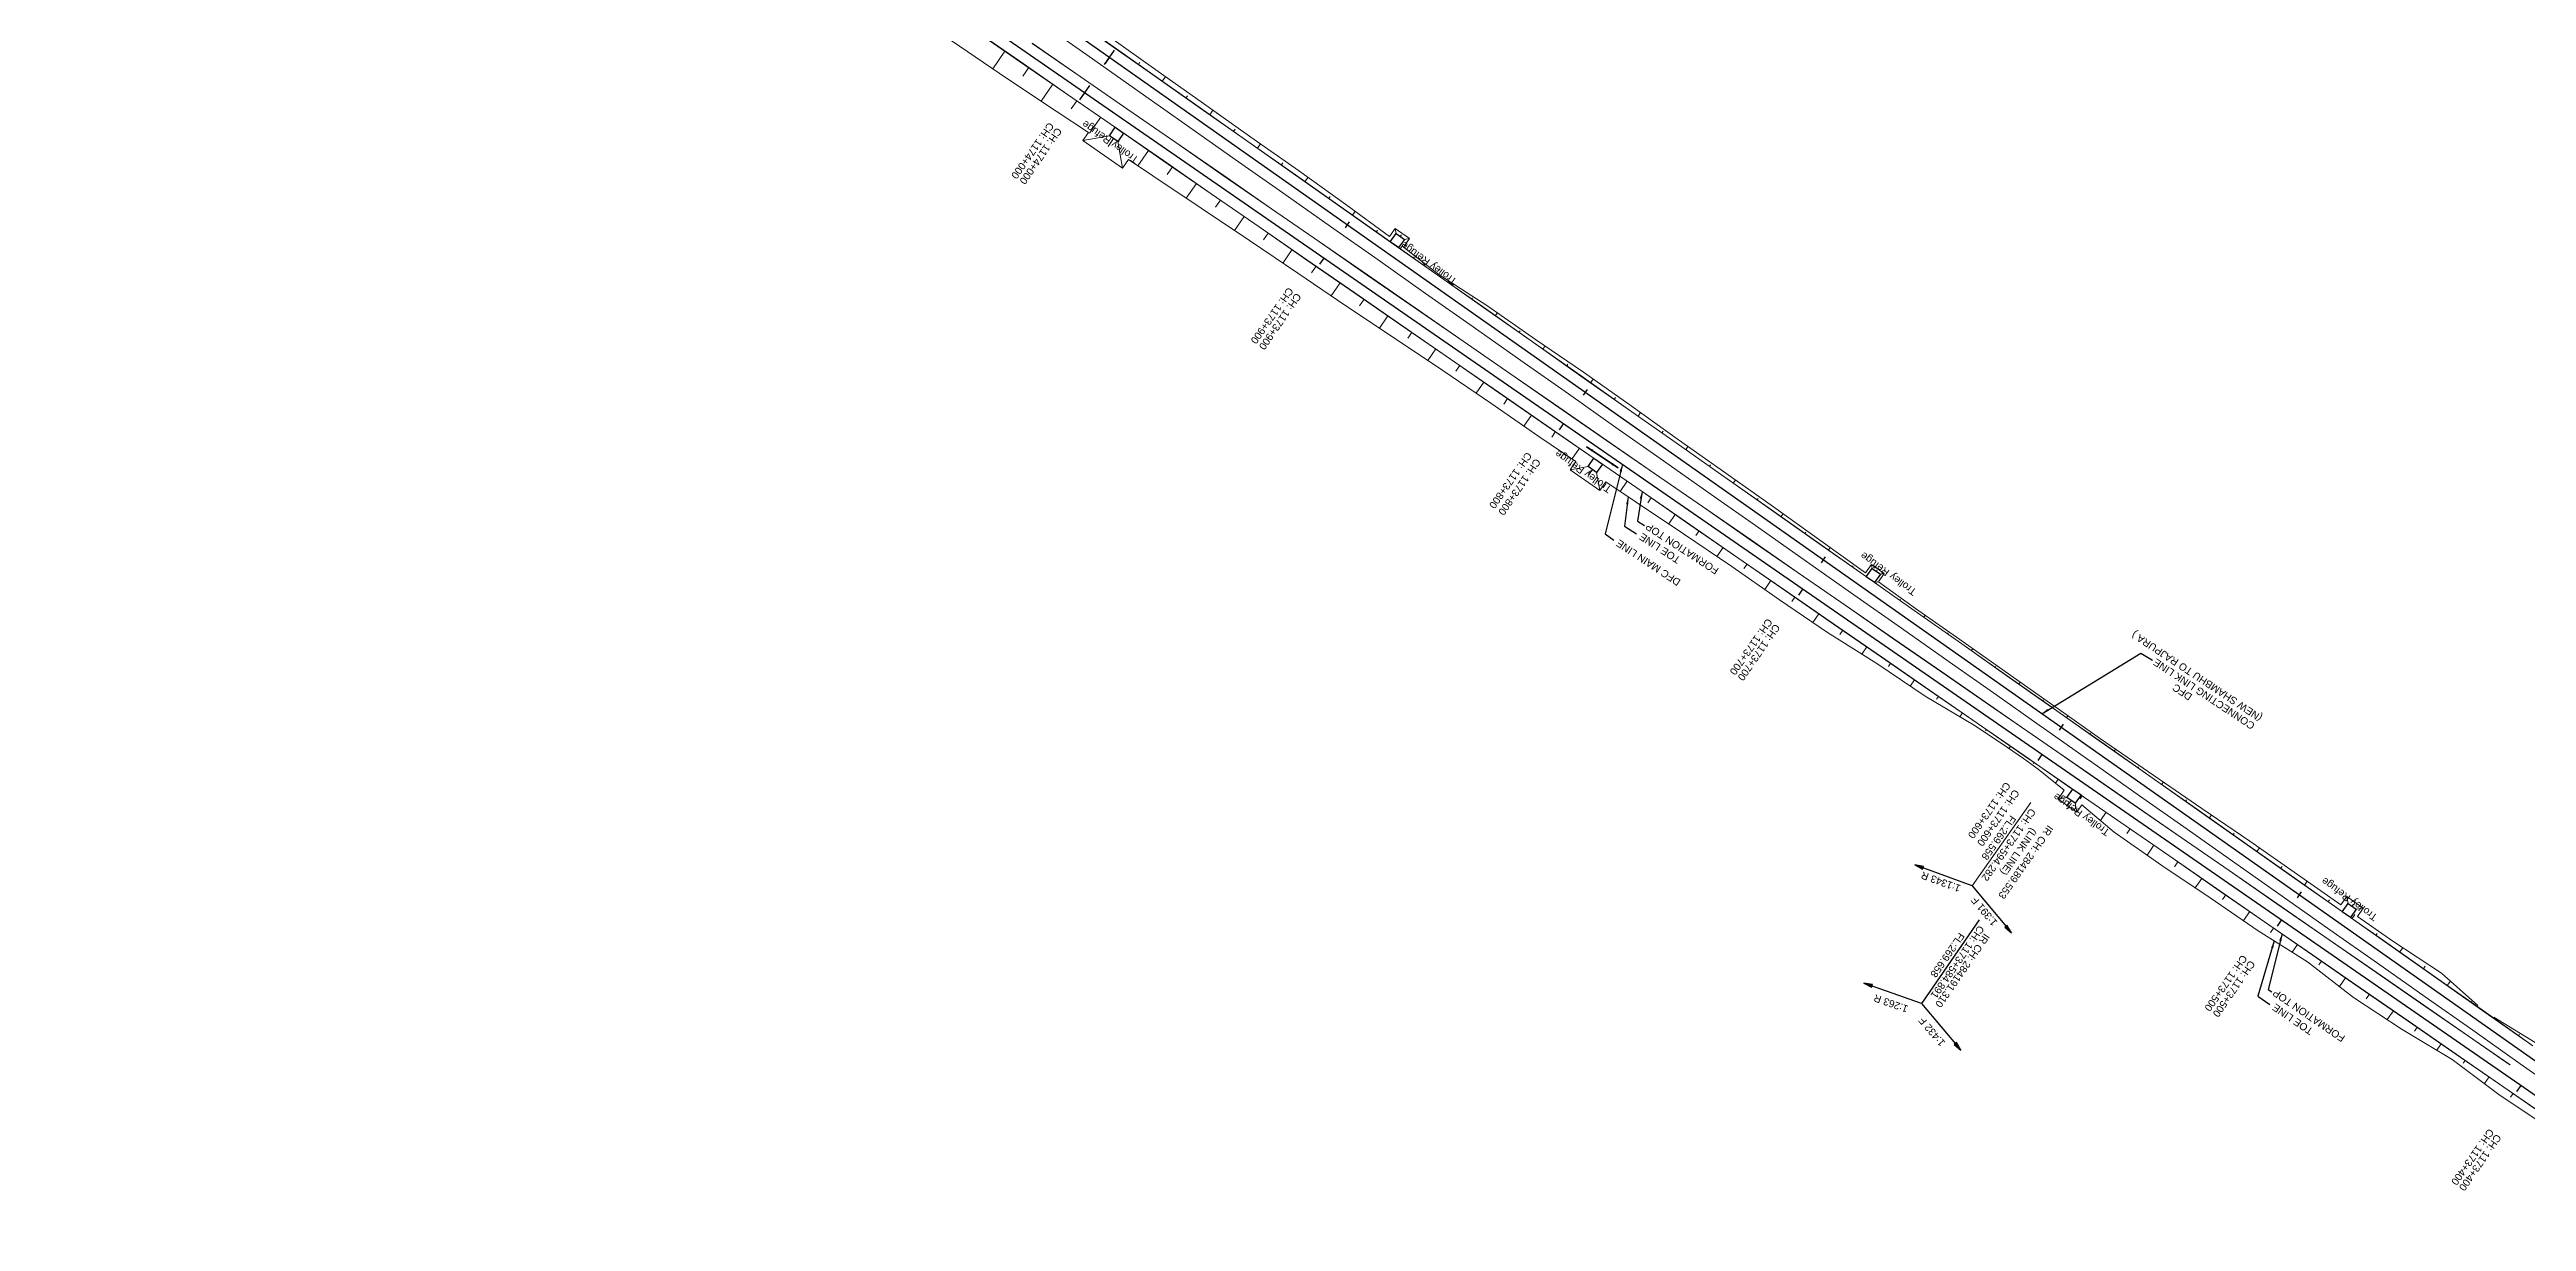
# Model space of a CAD drawing. Header units: metres. Extents: x 646784 to 662189, y 3367130 to 3378376.
# Drawn here: x 656846 to 657697, y 3370245 to 3370648 of the extents above; entities that cross this region are included whole.
import ezdxf
from ezdxf.enums import TextEntityAlignment as Align

# ---------------------------------------------------------------- set-up
doc = ezdxf.new("R2010")
doc.units = ezdxf.units.M
doc.header["$MEASUREMENT"] = 0
doc.linetypes.add('CENTER2', pattern=[1.125, 0.75, -0.125, 0.125, -0.125])
for name, color, linetype, lineweight in [('C-ALIG-DG-SPIRAL', 1, 'CENTER2', 70), ('C-ALIG-LABL-DG', 1, 'Continuous', 25), ('PROPOSED DFC TRACK', 1, 'Continuous', 0), ('PROPOSED DFCC TOE LINE', 239, 'Continuous', 0), ('PROPOSED DFCC TOE SLOPES', 239, 'Continuous', 0), ('PROPOSED DFCC TRACK', 1, 'Continuous', 0), ('PROPOSED GRADES IN PLAN', 10, 'Continuous', 0), ('PROPOSED GRADES IN PLAN FOR LINK LINE', 10, 'Continuous', 0)]:
    doc.layers.add(name, color=color, linetype=linetype, lineweight=lineweight)
for name, color, linetype in [('LINK LINE', 190, 'Continuous'), ('PROPOSED DFCC FORMATION LINE', 187, 'Continuous'), ('PROPOSED FORMATION LINE - Connecting line', 187, 'Continuous'), ('PROPOSED FORMATION LINE - PLAN', 187, 'Continuous'), ('Trolley Refuse', 10, 'Continuous')]:
    doc.layers.add(name, color=color, linetype=linetype)
doc.styles.add('Arial', font='arial.ttf')
doc.styles.get("Standard").update_dxf_attribs({"font": 'arial.ttf'})
doc.styles.add('Style-Arial', font='arial.ttf')
doc.dimstyles.new('ISO-25', dxfattribs={"dimtxt": 2.5, "dimasz": 2.5, "dimexe": 1.25, "dimexo": 0.625, "dimtad": 1, "dimtxsty": 'Standard', "dimcen": 2.5, "dimadec": 0, "dimazin": 0, "dimtfac": 1, "dimtmove": 0, "dimatfit": 3, "dimfxl": 1, "dimarcsym": 0})

# ---------------------------------------------------------------- blocks, each defined once
blk = doc.blocks.new('Direction')
h = blk.add_hatch(color=256)
h.dxf.hatch_style = 1
h.paths.add_polyline_path([(-5.54, 0), (-4.75, -0.13), (-4.75, 0.13)])
blk.add_lwpolyline([(-5.54, 0), (-4.75, -0.13), (-4.75, 0.13)], close=True)
blk.add_lwpolyline([(0, 0), (-5.54, 0)])
blk = doc.blocks.new('Tick Hor')
blk.add_lwpolyline([(-0.5, 0), (0.5, 0)])

msp = doc.modelspace()

# ---------------------------------------------------------------- linework, layer by layer
at = {"layer": 'C-ALIG-LABL-DG', "color": 1, "linetype": 'Continuous', "lineweight": 25}
for p, q in [((657210.0295, 3370645.2266), (657208.5911, 3370643.1819)), ((657201.4886, 3370633.0756), (657200.0675, 3370631.0188)), ((657283.7604, 3370576.2306), (657282.3393, 3370574.1738)), ((657366.0322, 3370519.3856), (657364.6111, 3370517.3288)), ((657448.304, 3370462.5406), (657446.8829, 3370460.4838)), ((657530.5758, 3370405.6956), (657529.1546, 3370403.6388)), ((657612.8475, 3370348.8506), (657611.4264, 3370346.7938)), ((657695.1193, 3370292.0056), (657693.6982, 3370289.9488))]:
    msp.add_line(p, q, dxfattribs=at)
at = {"layer": 'LINK LINE', "color": 190, "lineweight": 0, "flags": 128}
for points in [[(657209.7414, 3370652.5186), (657226.0371, 3370640.9228), (657242.3835, 3370629.3992), (657258.7105, 3370617.8479), (657275.058, 3370606.3257), (657291.3613, 3370594.7408), (657306.3508, 3370583.689), (657308.3171, 3370586.4723), (657313.2039, 3370583.0201), (657311.1172, 3370580.0664), (657323.3464, 3370570.6874), (657340.1441, 3370559.8051), (657356.5468, 3370548.3615), (657373.0364, 3370537.0414), (657389.3886, 3370525.526), (657405.6507, 3370513.8823), (657421.9855, 3370502.3422), (657438.3269, 3370490.8114), (657454.5765, 3370479.1501), (657469.9515, 3370468.1387), (657471.9655, 3370470.9896), (657476.3741, 3370467.8752), (657474.3531, 3370465.0142), (657487.1583, 3370455.9449), (657503.5204, 3370444.4436), (657519.8438, 3370432.8871), (657534.3678, 3370422.6553), (657536.1942, 3370421.3691), (657550.7356, 3370411.1621), (657552.5809, 3370409.9028), (657568.997, 3370398.4781), (657585.5313, 3370387.2215), (657602.0613, 3370375.9588), (657618.464, 3370364.5152), (657633.3393, 3370354.083), (657635.3654, 3370356.951), (657640.9886, 3370352.9787), (657638.9756, 3370350.1292), (657651.2112, 3370341.545), (657667.9518, 3370330.5817), (657680.3922, 3370319.5361)], [(657685.8932, 3370315.4662), (657700.1469, 3370306.8269)]]:
    msp.add_lwpolyline(points, dxfattribs=at)
at = {"layer": 'LINK LINE', "color": 190, "linetype": 'Continuous', "lineweight": 0, "flags": 128}
for points in [[(657220.026, 3370642.7792), (657220.5934, 3370643.5859)], [(657228.2049, 3370637.0255), (657229.3189, 3370638.6092)], [(657236.3838, 3370631.2718), (657236.938, 3370632.0596)], [(657244.5627, 3370625.518), (657245.6615, 3370627.08)], [(657252.7416, 3370619.7643), (657253.2833, 3370620.5343)], [(657260.9205, 3370614.0106), (657261.9926, 3370615.5346)], [(657269.0994, 3370608.2568), (657269.6329, 3370609.0151)], [(657277.2783, 3370602.5031), (657278.3312, 3370603.9998)], [(657285.4572, 3370596.7494), (657285.97, 3370597.4783)], [(657293.6361, 3370590.9956), (657294.594, 3370592.3573)], [(657301.815, 3370585.2419), (657302.2299, 3370585.8317)], [(657308.6148, 3370584.7419), (657308.3171, 3370586.4723)], [(657309.9939, 3370579.4882), (657310.6518, 3370580.4233)], [(657310.0441, 3370583.7322), (657310.459, 3370584.3219)], [(657311.4734, 3370582.7224), (657313.2039, 3370583.0201)], [(657318.1728, 3370573.7344), (657318.3832, 3370574.0335)], [(657326.3517, 3370567.9807), (657326.7189, 3370568.5025)], [(657334.5307, 3370562.2269), (657334.8242, 3370562.6442)], [(657342.7096, 3370556.4732), (657343.4372, 3370557.5076)], [(657350.8885, 3370550.7195), (657351.2635, 3370551.2526)], [(657359.0674, 3370544.9657), (657359.8574, 3370546.0888)], [(657367.2463, 3370539.212), (657367.6743, 3370539.8204)], [(657375.4252, 3370533.4583), (657376.3195, 3370534.7295)], [(657383.6041, 3370527.7045), (657384.0498, 3370528.3381)], [(657391.783, 3370521.9508), (657392.6536, 3370523.1883)], [(657399.9619, 3370516.1971), (657400.3732, 3370516.7818)], [(657408.1408, 3370510.4433), (657408.9302, 3370511.5654)], [(657416.3197, 3370504.6896), (657416.7087, 3370505.2425)], [(657424.4986, 3370498.9358), (657425.2664, 3370500.0272)], [(657432.6775, 3370493.1821), (657433.0573, 3370493.7219)], [(657440.8564, 3370487.4284), (657441.5893, 3370488.4702)], [(657449.0354, 3370481.6746), (657449.3747, 3370482.1571)], [(657457.2143, 3370475.9209), (657457.8411, 3370476.812)], [(657465.3932, 3370470.1672), (657465.6823, 3370470.5782)], [(657472.193, 3370469.6671), (657471.9655, 3370470.9896)], [(657473.6223, 3370468.6574), (657473.9114, 3370469.0684)], [(657475.0516, 3370467.6477), (657476.3741, 3370467.8752)], [(657473.5721, 3370464.4134), (657474.1139, 3370465.1836)], [(657481.751, 3370458.6597), (657482.0127, 3370459.0318)], [(657489.9299, 3370452.906), (657490.4433, 3370453.6358)], [(657498.1088, 3370447.1522), (657498.3666, 3370447.5187)], [(657506.2877, 3370441.3985), (657506.7977, 3370442.1234)], [(657514.4666, 3370435.6447), (657514.713, 3370435.995)], [(657522.6455, 3370429.891), (657523.1264, 3370430.5746)], [(657530.8244, 3370424.1373), (657531.0629, 3370424.4763)], [(657539.0033, 3370418.3835), (657539.4808, 3370419.0622)], [(657547.1822, 3370412.6298), (657547.424, 3370412.9734)], [(657555.3611, 3370406.8761), (657555.8768, 3370407.6091)], [(657563.5401, 3370401.1223), (657563.8124, 3370401.5095)], [(657571.719, 3370395.3686), (657572.3166, 3370396.2181)], [(657579.8979, 3370389.6149), (657580.2408, 3370390.1023)], [(657588.0768, 3370383.8611), (657588.85, 3370384.9603)], [(657596.2557, 3370378.1074), (657596.6853, 3370378.7182)], [(657604.4346, 3370372.3537), (657605.3545, 3370373.6613)], [(657612.6135, 3370366.5999), (657613.0847, 3370367.2697)], [(657620.7924, 3370360.8462), (657621.7516, 3370362.2096)], [(657628.9713, 3370355.0924), (657629.4551, 3370355.7801)], [(657635.7712, 3370354.5923), (657635.3654, 3370356.951)], [(657637.1502, 3370349.3387), (657638.1257, 3370350.7254)], [(657637.2005, 3370353.5826), (657637.6843, 3370354.2703)], [(657638.6299, 3370352.5729), (657640.9886, 3370352.9787)], [(657645.3291, 3370343.585), (657645.8206, 3370344.2836)], [(657653.508, 3370337.8312), (657654.5722, 3370339.3439)], [(657661.6869, 3370332.0775), (657662.3147, 3370332.9699)], [(657669.8658, 3370326.3238), (657670.9737, 3370327.8986)], [(657678.0447, 3370320.57), (657678.2722, 3370320.8933)], [(657686.2237, 3370314.8163), (657686.4454, 3370315.1315)], [(657694.4026, 3370309.0626), (657694.7098, 3370309.4993)]]:
    msp.add_lwpolyline(points, dxfattribs=at)
at = {"layer": 'LINK LINE', "linetype": 'Continuous', "lineweight": 30, "flags": 128}
for points in [[(657308.6148, 3370584.7419), (657311.4734, 3370582.7224), (657309.454, 3370579.8638), (657306.5953, 3370581.8832)], [(657472.193, 3370469.6671), (657475.0516, 3370467.6477), (657473.0322, 3370464.789), (657470.1736, 3370466.8084)], [(657635.7712, 3370354.5923), (657638.6299, 3370352.5729), (657636.6104, 3370349.7142), (657633.7518, 3370351.7337)]]:
    msp.add_lwpolyline(points, close=True, dxfattribs=at)
at = {"layer": 'PROPOSED DFCC FORMATION LINE', "lineweight": 0, "flags": 128}
for points in [[(657705.7677, 3370280.0294), (657689.3133, 3370291.3984), (657672.859, 3370302.7674), (657656.4046, 3370314.1364), (657639.9503, 3370325.5054), (657623.4959, 3370336.8744), (657607.0416, 3370348.2434), (657590.5872, 3370359.6124), (657574.1328, 3370370.9814), (657557.6785, 3370382.3504), (657541.2241, 3370393.7194), (657540.5094, 3370394.2132), (657529.878, 3370401.5589), (657524.7698, 3370405.0884), (657519.2465, 3370408.9046), (657508.3154, 3370416.4574), (657491.8611, 3370427.8264), (657475.4067, 3370439.1954), (657458.9523, 3370450.5644), (657442.498, 3370461.9334), (657426.0436, 3370473.3023), (657409.5893, 3370484.6713), (657393.1349, 3370496.0403), (657376.6806, 3370507.4093), (657360.2262, 3370518.7783), (657343.7718, 3370530.1473), (657327.3175, 3370541.5163), (657310.8631, 3370552.8853), (657294.4088, 3370564.2543), (657277.9544, 3370575.6233), (657261.5001, 3370586.9923), (657245.0457, 3370598.3613), (657228.5913, 3370609.7303), (657212.137, 3370621.0993), (657195.6826, 3370632.4683), (657179.2283, 3370643.8373), (657162.7739, 3370655.2063)], [(657705.7961, 3370280.0705), (657689.3418, 3370291.4395), (657672.8874, 3370302.8085), (657656.433, 3370314.1775), (657639.9787, 3370325.5465), (657623.5243, 3370336.9155), (657607.07, 3370348.2845), (657590.6156, 3370359.6535), (657574.1613, 3370371.0225), (657557.7069, 3370382.3915), (657541.2525, 3370393.7605), (657540.5378, 3370394.2543), (657529.9064, 3370401.6), (657524.7982, 3370405.1295), (657519.2749, 3370408.9458), (657508.3438, 3370416.4985), (657491.8895, 3370427.8675), (657475.4351, 3370439.2365), (657458.9808, 3370450.6055), (657442.5264, 3370461.9745), (657426.072, 3370473.3435), (657409.6177, 3370484.7125), (657393.1633, 3370496.0815), (657376.709, 3370507.4505), (657360.2546, 3370518.8195), (657343.8003, 3370530.1885), (657327.3459, 3370541.5575), (657310.8915, 3370552.9265), (657294.4372, 3370564.2955), (657277.9828, 3370575.6645), (657261.5285, 3370587.0335), (657245.0741, 3370598.4025), (657228.6198, 3370609.7715), (657212.1654, 3370621.1405), (657195.711, 3370632.5095), (657179.2567, 3370643.8785), (657162.8023, 3370655.2475)], [(657691.4361, 3370299.1086), (657677.1508, 3370308.9789), (657660.6964, 3370320.3479), (657644.2421, 3370331.7169), (657627.7877, 3370343.0859), (657611.3334, 3370354.4549), (657594.879, 3370365.8239), (657578.4246, 3370377.1929), (657561.9703, 3370388.5619), (657545.5159, 3370399.9309), (657544.8012, 3370400.4247), (657534.1698, 3370407.7704), (657529.0616, 3370411.2999), (657523.5383, 3370415.1161), (657512.6072, 3370422.6689), (657496.1529, 3370434.0379), (657479.6985, 3370445.4069), (657463.2441, 3370456.7759), (657446.7898, 3370468.1449), (657430.3354, 3370479.5139), (657413.8811, 3370490.8829), (657397.4267, 3370502.2519), (657380.9724, 3370513.6209), (657364.518, 3370524.9899), (657348.0636, 3370536.3589), (657331.6093, 3370547.7279), (657315.1549, 3370559.0969), (657298.7006, 3370570.4659), (657282.2462, 3370581.8349), (657265.7919, 3370593.2039), (657249.3375, 3370604.5729), (657232.8831, 3370615.9419), (657216.4288, 3370627.3109), (657199.9744, 3370638.6799), (657183.5201, 3370650.0489)], [(657691.4649, 3370299.1494), (657677.1792, 3370309.02), (657660.7248, 3370320.389), (657644.2705, 3370331.758), (657627.8161, 3370343.127), (657611.3618, 3370354.496), (657594.9074, 3370365.865), (657578.4531, 3370377.234), (657561.9987, 3370388.603), (657545.5443, 3370399.972), (657544.8296, 3370400.4658), (657534.1982, 3370407.8116), (657529.09, 3370411.341), (657523.5667, 3370415.1573), (657512.6356, 3370422.71), (657496.1813, 3370434.079), (657479.7269, 3370445.448), (657463.2726, 3370456.817), (657446.8182, 3370468.186), (657430.3638, 3370479.555), (657413.9095, 3370490.924), (657397.4551, 3370502.293), (657381.0008, 3370513.662), (657364.5464, 3370525.031), (657348.0921, 3370536.4), (657331.6377, 3370547.769), (657315.1833, 3370559.138), (657298.729, 3370570.507), (657282.2746, 3370581.876), (657265.8203, 3370593.245), (657249.3659, 3370604.614), (657232.9116, 3370615.983), (657216.4572, 3370627.352), (657200.0028, 3370638.721), (657183.5485, 3370650.09)], [(657699.2973, 3370305.6192), (657682.9395, 3370317.1266), (657666.5817, 3370328.6341), (657650.2239, 3370340.1416), (657633.8661, 3370351.6491), (657617.5082, 3370363.1565), (657601.1504, 3370374.664), (657584.7926, 3370386.1715), (657568.4348, 3370397.6789), (657552.077, 3370409.1864), (657550.2499, 3370410.4717), (657535.7192, 3370420.6939), (657533.8921, 3370421.9792), (657519.3614, 3370432.2014), (657503.0035, 3370443.7088), (657486.6457, 3370455.2163), (657470.2879, 3370466.7238), (657453.9301, 3370478.2313), (657437.5723, 3370489.7387), (657421.2145, 3370501.2462), (657404.8567, 3370512.7537), (657388.4988, 3370524.2611), (657372.141, 3370535.7686), (657355.7832, 3370547.2761), (657339.4254, 3370558.7836), (657323.0676, 3370570.291), (657306.7098, 3370581.7985), (657290.352, 3370593.306), (657273.9941, 3370604.8134), (657257.6363, 3370616.3209), (657241.2785, 3370627.8284), (657224.9207, 3370639.3359), (657208.5629, 3370650.8433)]]:
    msp.add_lwpolyline(points, dxfattribs=at)
at = {"layer": 'PROPOSED DFCC TOE LINE', "lineweight": 0, "flags": 128}
for points in [[(657202.8541, 3370619.4357), (657191.7708, 3370626.8067), (657175.0963, 3370637.8572), (657158.5507, 3370649.0941), (657142.0202, 3370660.3528), (657125.3852, 3370671.4604), (657108.822, 3370682.672), (657092.2748, 3370693.9065), (657075.6607, 3370705.0444), (657059.0506, 3370716.1879), (657052.7068, 3370720.5319)], [(657216.6929, 3370610.1649), (657214.6342, 3370607.1853), (657200.9315, 3370616.6531), (657202.8541, 3370619.4357)], [(657210.0822, 3370618.3256), (657200.9315, 3370616.6531)], [(657212.9617, 3370616.3361), (657214.6342, 3370607.1853)], [(657370.382, 3370506.3488), (657357.6217, 3370515.0089), (657341.2013, 3370526.4271), (657324.6521, 3370537.6588), (657308.0539, 3370548.8196), (657291.3562, 3370559.8363), (657274.8091, 3370571.0712), (657258.2494, 3370582.2877), (657241.622, 3370593.4062), (657225.0189, 3370604.5599), (657216.6929, 3370610.1649)], [(657380.6879, 3370499.3964), (657378.6409, 3370496.4337), (657368.4137, 3370503.5001), (657370.382, 3370506.3488)], [(657374.6259, 3370504.6356), (657368.4137, 3370503.5001)], [(657377.5054, 3370502.646), (657378.6409, 3370496.4337)], [(657538.2494, 3370393.4239), (657529.2535, 3370400.6552), (657524.2787, 3370404.3777), (657518.7093, 3370408.1271), (657507.6769, 3370415.5333), (657490.4512, 3370425.7859), (657473.8624, 3370436.9604), (657456.9189, 3370447.6213), (657440.4178, 3370458.9226), (657423.9705, 3370470.3019), (657407.4376, 3370481.5573), (657390.7706, 3370492.6185), (657380.6879, 3370499.3964)], [(657544.2923, 3370388.3927), (657542.5997, 3370385.9431), (657536.1566, 3370390.3949), (657538.2494, 3370393.4239)], [(657539.1695, 3370390.9456), (657536.1566, 3370390.3949)], [(657542.049, 3370388.956), (657542.5997, 3370385.9431)], [(657701.7844, 3370279.3976), (657687.6282, 3370288.9595), (657671.6054, 3370300.953), (657654.3979, 3370311.2321), (657637.6985, 3370322.2464), (657621.8626, 3370334.5104), (657604.9208, 3370345.174), (657588.4186, 3370356.4738), (657571.8229, 3370367.6381), (657555.4236, 3370379.0869), (657544.2923, 3370388.3927)]]:
    msp.add_lwpolyline(points, dxfattribs=at)
at = {"layer": 'PROPOSED DFCC TOE SLOPES', "linetype": 'Continuous', "lineweight": 0, "flags": 128}
for points in [[(657174.1744, 3370647.39), (657169.9859, 3370641.328)], [(657182.4016, 3370641.7055), (657180.3424, 3370638.7253)], [(657190.6287, 3370636.021), (657186.6205, 3370630.2199)], [(657198.8559, 3370630.3365), (657196.9051, 3370627.5131)], [(657207.0831, 3370624.652), (657203.2822, 3370619.151)], [(657211.522, 3370617.3308), (657209.6659, 3370614.6445)], [(657223.5375, 3370613.283), (657219.8941, 3370608.0099)], [(657231.7646, 3370607.5985), (657229.9784, 3370605.0133)], [(657239.9918, 3370601.914), (657236.4938, 3370596.8513)], [(657248.219, 3370596.2295), (657246.5095, 3370593.7554)], [(657256.4462, 3370590.545), (657253.1137, 3370585.7219)], [(657264.6734, 3370584.8605), (657263.0439, 3370582.5022)], [(657272.9005, 3370579.176), (657269.6943, 3370574.5357)], [(657281.1277, 3370573.4915), (657279.5497, 3370571.2077)], [(657289.3549, 3370567.807), (657286.2452, 3370563.3064)], [(657297.5821, 3370562.1226), (657296.0648, 3370559.9266)], [(657305.8092, 3370556.4381), (657302.8965, 3370552.2224)], [(657314.0364, 3370550.7536), (657312.6314, 3370548.72)], [(657322.2636, 3370545.0691), (657319.5254, 3370541.106)], [(657330.4908, 3370539.3846), (657329.153, 3370537.4483)], [(657338.718, 3370533.7001), (657336.0897, 3370529.8962)], [(657346.9451, 3370528.0156), (657345.6424, 3370526.1301)], [(657355.1723, 3370522.3311), (657352.5499, 3370518.5357)], [(657363.3995, 3370516.6466), (657362.0921, 3370514.7544)], [(657371.6267, 3370510.9621), (657369.0594, 3370507.2464)], [(657376.0657, 3370503.6408), (657374.8106, 3370501.8243)], [(657388.081, 3370499.5931), (657385.6435, 3370496.0651)], [(657396.3082, 3370493.9086), (657395.1322, 3370492.2065)], [(657404.5354, 3370488.2241), (657402.2896, 3370484.9738)], [(657412.7626, 3370482.5396), (657411.68, 3370480.9728)], [(657420.9897, 3370476.8551), (657418.8639, 3370473.7784)], [(657429.2169, 3370471.1706), (657428.1655, 3370469.6488)], [(657437.4441, 3370465.4861), (657435.3376, 3370462.4374)], [(657445.6713, 3370459.8016), (657444.6214, 3370458.2821)], [(657453.8985, 3370454.1171), (657451.8221, 3370451.112)], [(657462.1256, 3370448.4326), (657461.1414, 3370447.0081)], [(657470.3528, 3370442.7481), (657468.629, 3370440.2532)], [(657478.58, 3370437.0636), (657477.8065, 3370435.9441)], [(657486.8072, 3370431.3791), (657485.3274, 3370429.2374)], [(657495.0344, 3370425.6946), (657494.3889, 3370424.7604)], [(657503.2615, 3370420.0101), (657502.3564, 3370418.7)], [(657511.4887, 3370414.3256), (657511.1698, 3370413.864)], [(657519.7159, 3370408.6411), (657519.154, 3370407.8278)], [(657527.9431, 3370402.9566), (657527.6423, 3370402.5212)], [(657536.1702, 3370397.2721), (657535.2032, 3370395.8725)], [(657540.6093, 3370389.9508), (657539.4624, 3370388.2909)], [(657544.3974, 3370391.5876), (657543.6786, 3370390.5472)], [(657552.6246, 3370385.9031), (657550.6642, 3370383.0658)], [(657560.8518, 3370380.2186), (657559.7049, 3370378.5587)], [(657569.079, 3370374.5341), (657566.7576, 3370371.1743)], [(657577.3061, 3370368.8496), (657576.1505, 3370367.1769)], [(657585.5333, 3370363.1651), (657583.2926, 3370359.9221)], [(657593.7605, 3370357.4806), (657592.6666, 3370355.8973)], [(657601.9877, 3370351.7961), (657599.8237, 3370348.6642)], [(657610.2149, 3370346.1116), (657609.1868, 3370344.6237)], [(657618.442, 3370340.4271), (657616.6297, 3370337.8041)], [(657626.6692, 3370334.7426), (657625.7792, 3370333.4545)], [(657634.8964, 3370329.0581), (657632.8072, 3370326.0344)], [(657643.1236, 3370323.3736), (657642.0069, 3370321.7574)], [(657651.3507, 3370317.6891), (657649.2399, 3370314.6341)], [(657659.5779, 3370312.0046), (657658.6323, 3370310.636)], [(657667.8051, 3370306.3201), (657666.2905, 3370304.1279)], [(657676.0323, 3370300.6356), (657675.35, 3370299.6482)], [(657684.2595, 3370294.9511), (657682.6792, 3370292.664)], [(657692.4866, 3370289.2666), (657691.6413, 3370288.0432)]]:
    msp.add_lwpolyline(points, dxfattribs=at)
at = {"layer": 'PROPOSED DFCC TRACK', "color": 12, "flags": 128}
msp.add_lwpolyline([(657743.0241, 3370258.9062), (656537.4002, 3371091.9218)], dxfattribs=at)
at = {"layer": 'PROPOSED FORMATION LINE - Connecting line', "lineweight": 0, "flags": 128}
for points in [[(657711.3398, 3370287.9775), (657694.982, 3370299.485), (657678.6242, 3370310.9925), (657662.2664, 3370322.4999), (657645.9086, 3370334.0074), (657629.5508, 3370345.5149), (657613.1929, 3370357.0224), (657596.8351, 3370368.5298), (657580.4773, 3370380.0373), (657564.1195, 3370391.5448), (657547.7617, 3370403.0522), (657545.9346, 3370404.3375), (657531.4039, 3370414.5597), (657529.5768, 3370415.845), (657515.0461, 3370426.0672), (657498.6882, 3370437.5747), (657482.3304, 3370449.0821), (657465.9726, 3370460.5896), (657449.6148, 3370472.0971), (657433.257, 3370483.6045), (657416.8992, 3370495.112), (657400.5414, 3370506.6195), (657384.1835, 3370518.127), (657367.8257, 3370529.6344), (657351.4679, 3370541.1419), (657335.1101, 3370552.6494), (657318.7523, 3370564.1569), (657302.3945, 3370575.6643), (657286.0367, 3370587.1718), (657269.6788, 3370598.6793), (657253.321, 3370610.1867), (657236.9632, 3370621.6942), (657220.6054, 3370633.2017), (657204.2476, 3370644.7092), (657187.8898, 3370656.2166)], [(657699.3261, 3370305.6601), (657682.9683, 3370317.1675), (657666.6105, 3370328.675), (657650.2526, 3370340.1825), (657633.8948, 3370351.69), (657617.537, 3370363.1974), (657601.1792, 3370374.7049), (657584.8214, 3370386.2124), (657568.4636, 3370397.7198), (657552.1058, 3370409.2273), (657550.2787, 3370410.5126), (657535.7479, 3370420.7348), (657533.9209, 3370422.0201), (657519.3901, 3370432.2423), (657503.0323, 3370443.7497), (657486.6745, 3370455.2572), (657470.3167, 3370466.7647), (657453.9589, 3370478.2721), (657437.6011, 3370489.7796), (657421.2432, 3370501.2871), (657404.8854, 3370512.7946), (657388.5276, 3370524.302), (657372.1698, 3370535.8095), (657355.812, 3370547.317), (657339.4542, 3370558.8245), (657323.0964, 3370570.3319), (657306.7385, 3370581.8394), (657290.3807, 3370593.3469), (657274.0229, 3370604.8543), (657257.6651, 3370616.3618), (657241.3073, 3370627.8693), (657224.9495, 3370639.3768), (657208.5917, 3370650.8842)]]:
    msp.add_lwpolyline(points, dxfattribs=at)
at = {"layer": 'Trolley Refuse'}
for points in [[(657212.0718, 3370621.2051), (657214.9513, 3370619.2156), (657212.9617, 3370616.3361), (657210.0822, 3370618.3256)], [(657376.6155, 3370507.5151), (657379.495, 3370505.5255), (657377.5054, 3370502.646), (657374.6259, 3370504.6356)], [(657541.1591, 3370393.8251), (657544.0386, 3370391.8355), (657542.049, 3370388.956), (657539.1695, 3370390.9456)]]:
    msp.add_lwpolyline(points, close=True, dxfattribs=at)

# ---------------------------------------------------------------- block references
at = {"layer": 'C-ALIG-LABL-DG', "color": 1, "linetype": 'Continuous', "lineweight": 25}
for name, p, xscale, yscale, zscale, rotation in [('Tick Hor', (657201.4886, 3370633.0756), 6.000000000000068, 6.000000000000068, 6.000000000000068, 235.3577941688916), ('Direction', (657489.1426, 3370320.1547), 3.789791541545083, 3.789791541545083, 3.789791541545083, 130.3577941689701)]:
    msp.add_blockref(name, p, dxfattribs=dict(at, xscale=xscale, yscale=yscale, zscale=zscale, rotation=rotation))
at = {"layer": 'LINK LINE', "linetype": 'Continuous', "lineweight": 30, "rotation": 234.8741991744407}
for p, xscale, yscale, zscale in [((657210.0295, 3370645.2266), 5.999999999999997, 5.999999999999997, 5.999999999999997), ((657291.8186, 3370587.6892), 2.499999999999999, 2.499999999999999, 2.499999999999999), ((657373.6077, 3370530.1519), 2.499999999999999, 2.499999999999999, 2.499999999999999), ((657455.3968, 3370472.6145), 2.499999999999999, 2.499999999999999, 2.499999999999999), ((657537.1858, 3370415.0772), 2.499999999999999, 2.499999999999999, 2.499999999999999), ((657618.9749, 3370357.5398), 2.499999999999999, 2.499999999999999, 2.499999999999999)]:
    msp.add_blockref('Tick Hor', p, dxfattribs=dict(at, xscale=xscale, yscale=yscale, zscale=zscale))

# ---------------------------------------------------------------- texts
at = {"layer": 'LINK LINE', "linetype": 'Continuous', "lineweight": 30, "style": 'Style-Arial'}
for p in [(657329.7808, 3370568.8616), (657487.7133, 3370462.1547), (657646.1615, 3370350.3608)]:
    msp.add_text('Trolley Refuge', height=2.5, rotation=144.1883737, dxfattribs=at).set_placement(p)
at = {"layer": 'LINK LINE', "linetype": 'Continuous', "lineweight": 0, "style": 'Style-Arial'}
for s, p in [('(NEW SHAMBHU TO RAJPURA )', (657562.4432, 3370448.3097)), ('CONNECTING LINK LINE', (657569.9034, 3370438.8521)), (' DFC', (657576.5012, 3370430.1883))]:
    msp.add_text(s, height=2.5, rotation=146.40432, dxfattribs=at).set_placement(p, align=Align.RIGHT)
at = {"layer": 'PROPOSED DFC TRACK', "color": 10, "linetype": 'Continuous', "lineweight": -3, "ltscale": 5, "style": 'Style-Arial'}
msp.add_text(' DFC MAIN LINE', height=2.5, rotation=146.40432, dxfattribs=at).set_placement((657385.3107, 3370479.7437), align=Align.RIGHT)
at = {"layer": 'PROPOSED DFCC TOE LINE', "lineweight": 0}
for rotation, p in [(146.8857891, (657393.2622, 3370481.9527)), (145.6686229, (657610.8934, 3370320.2763))]:
    msp.add_text(' TOE LINE', height=2.5, rotation=rotation, dxfattribs=at).set_placement(p, align=Align.RIGHT)
at = {"layer": 'PROPOSED FORMATION LINE - PLAN', "lineweight": 0}
for rotation, p in [(146.8857891, (657395.3854, 3370485.4364)), (145.6686229, (657610.986, 3370325.2598))]:
    msp.add_text(' FORMATION TOP', height=2.5, rotation=rotation, dxfattribs=at).set_placement(p, align=Align.RIGHT)
at = {"layer": 'PROPOSED GRADES IN PLAN', "color": 7, "linetype": 'Continuous', "lineweight": 0, "insert": (657511.7496, 3370343.8129), "char_height": 2.5, "attachment_point": 4, "rotation": 235.3577942, "line_spacing_factor": 1.08, "style": 'Style-Arial'}
msp.add_mtext('IR CH: 284191.310', dxfattribs=at)
at = {"layer": 'PROPOSED GRADES IN PLAN FOR LINK LINE', "color": 7, "linetype": 'Continuous', "lineweight": 0, "insert": (657533.649, 3370381.0001), "char_height": 2.5, "attachment_point": 4, "rotation": 234.8741992, "line_spacing_factor": 1.08, "style": 'Style-Arial'}
msp.add_mtext('IR CH: 284189.553', dxfattribs=at)
at = {"layer": 'Trolley Refuse', "style": 'Style-Arial'}
for p in [(657220.3452, 3370610.6601), (657382.9034, 3370497.4194), (657554.1414, 3370379.5777)]:
    msp.add_text('Trolley Refuge', height=2.5, rotation=145, dxfattribs=at).set_placement(p)

# ---------------------------------------------------------------- leaders
at = {"layer": 'LINK LINE', "linetype": 'Continuous', "lineweight": 0}
msp.add_leader([(657530.549, 3370419.7461), (657564.5869, 3370440.5815), (657568.6048, 3370438.1577)], dimstyle='ISO-25', override={"dimtxt": 3, "dimasz": 2.5, "dimgap": 0.625, "dimtad": 0, "dimdec": 3, "dimzin": 2, "dimtdec": 3}, dxfattribs=at)
at = {"layer": 'PROPOSED DFC TRACK', "linetype": 'Continuous', "lineweight": 0}
for points in [[(657374.0858, 3370511.4613), (657384.9177, 3370504.1792)], [(657384.9177, 3370504.1792), (657374.0858, 3370511.4613)]]:
    msp.add_leader(points, dimstyle='ISO-25', override={"dimtxt": 3, "dimasz": 2.5, "dimtad": 0, "dimdec": 3, "dimzin": 2, "dimtdec": 3}, dxfattribs=at)
at = {"layer": 'PROPOSED DFC TRACK', "color": 10, "linetype": 'Continuous', "lineweight": -3, "ltscale": 5}
msp.add_leader([(657386.3869, 3370505.3217), (657380.4355, 3370481.5915), (657383.4929, 3370479.4023)], dimstyle='ISO-25', override={"dimtxt": 3, "dimasz": 2.5, "dimgap": 0.625, "dimtad": 0, "dimdec": 3, "dimzin": 2, "dimtdec": 3}, dxfattribs=at)
at = {"layer": 'PROPOSED DFCC TOE LINE', "lineweight": 0}
for points in [[(657388.387, 3370494.2209), (657387.1203, 3370484.2052), (657391.2485, 3370481.5004)], [(657610.4222, 3370341.7112), (657604.8007, 3370322.6588), (657608.8705, 3370319.8669)]]:
    msp.add_leader(points, dimstyle='ISO-25', override={"dimtxt": 3, "dimasz": 2.5, "dimgap": 0.625, "dimtad": 0, "dimdec": 3, "dimzin": 2, "dimtdec": 3}, dxfattribs=at)
at = {"layer": 'PROPOSED FORMATION LINE - PLAN', "lineweight": 0}
for points in [[(657393.1349, 3370496.0403), (657391.6051, 3370485.9154), (657393.9653, 3370484.3559)], [(657613.101, 3370344.164), (657608.3799, 3370325.0144), (657609.5432, 3370324.2097)]]:
    msp.add_leader(points, dimstyle='ISO-25', override={"dimtxt": 3, "dimasz": 2.5, "dimgap": 0.625, "dimtad": 0, "dimdec": 3, "dimzin": 2, "dimtdec": 3}, dxfattribs=at)

# ---------------------------------------------------------------- next in the draw order: texts
at = {"layer": 'C-ALIG-LABL-DG', "color": 1, "linetype": 'Continuous', "lineweight": 25, "insert": (657484.8413, 3370319.3314), "char_height": 2.5, "width": 11.925716, "attachment_point": 7, "rotation": 160.3577942, "style": 'Arial', "bg_fill": 3, "box_fill_scale": 1.04, "bg_fill_color": 256, "bg_fill_true_color": 13158600, "bg_fill_transparency": 0}
msp.add_mtext('1:263 R', dxfattribs=at)

# ---------------------------------------------------------------- next in the draw order: texts
at = {"layer": 'C-ALIG-LABL-DG', "color": 1, "linetype": 'Continuous', "lineweight": 25, "char_height": 2.5, "style": 'Arial', "bg_fill": 3, "box_fill_scale": 1.04, "bg_fill_color": 256, "bg_fill_true_color": 13158600, "bg_fill_transparency": 0}
for s, insert, width, attachment_point, rotation in [('CH: 1173+584.891\\PFL:269.658', (657499.8285, 3370335.6204), 28.889376, 5, 235.3577942), ('1:432 F', (657489.894, 3370315.8403), 11.415894, 9, 130.3577942)]:
    msp.add_mtext(s, dxfattribs=dict(at, insert=insert, width=width, attachment_point=attachment_point, rotation=rotation))

# ---------------------------------------------------------------- next in the draw order: linework, layer by layer
at = {"layer": 'C-ALIG-DG-SPIRAL', "color": 1, "linetype": 'Continuous', "lineweight": 30, "flags": 128}
msp.add_lwpolyline([(657743.0241, 3370258.9062), (656521.5257, 3371102.8902)], dxfattribs=at)
at = {"layer": 'C-ALIG-LABL-DG', "color": 1, "linetype": 'Continuous', "lineweight": 25}
msp.add_line((657509.0384, 3370348.9498), (657489.1426, 3370320.1547), dxfattribs=at)
at = {"layer": 'LINK LINE', "linetype": 'Continuous', "lineweight": 30, "flags": 128}
msp.add_lwpolyline([(657778.5108, 3370245.3088), (656518.9277, 3371131.4062)], dxfattribs=at)

# ---------------------------------------------------------------- next in the draw order: block references
at = {"layer": 'C-ALIG-LABL-DG', "color": 1, "linetype": 'Continuous', "lineweight": 25, "xscale": 3.789791541545083, "yscale": 3.789791541545083, "zscale": 3.789791541545083, "rotation": 340.3577941689701}
msp.add_blockref('Direction', (657489.1426, 3370320.1547), dxfattribs=at)
at = {"layer": 'LINK LINE', "linetype": 'Continuous', "lineweight": 30, "xscale": 3.789791541545083, "yscale": 3.789791541545083, "zscale": 3.789791541545083, "rotation": 129.8741991744209}
msp.add_blockref('Direction', (657506.6354, 3370360.5646), dxfattribs=at)

# ---------------------------------------------------------------- next in the draw order: texts
at = {"layer": 'C-ALIG-LABL-DG', "color": 1, "linetype": 'Continuous', "lineweight": 25, "char_height": 2.5, "width": 22.502814, "attachment_point": 4, "rotation": 235.3577942, "style": 'Arial', "bg_fill": 3, "box_fill_scale": 1.04, "bg_fill_color": 256, "bg_fill_true_color": 13158600, "bg_fill_transparency": 0}
for s, insert in [('CH: 1174+000', (657192.905, 3370620.6525)), ('CH: 1173+900', (657275.1768, 3370563.8075)), ('CH: 1173+800', (657357.4486, 3370506.9625)), ('CH: 1173+700', (657439.7204, 3370450.1175)), ('CH: 1173+600', (657521.9922, 3370393.2726)), ('CH: 1173+500', (657603.0005, 3370334.535)), ('CH: 1173+400', (657687.6216, 3370274.8511))]:
    msp.add_mtext(s, dxfattribs=dict(at, insert=insert))
at = {"layer": 'LINK LINE', "linetype": 'Continuous', "lineweight": 30, "insert": (657502.9045, 3370360.7532), "char_height": 2.5, "width": 13.8875, "attachment_point": 7, "rotation": 159.8741992, "style": 'Arial', "bg_fill": 3, "box_fill_scale": 1.04, "bg_fill_color": 256, "bg_fill_true_color": 13158600, "bg_fill_transparency": 0}
msp.add_mtext('1:1343 R', dxfattribs=at)

# ---------------------------------------------------------------- next in the draw order: texts
at = {"layer": 'LINK LINE', "linetype": 'Continuous', "lineweight": 30, "char_height": 2.5, "style": 'Arial', "bg_fill": 3, "box_fill_scale": 1.04, "bg_fill_color": 256, "bg_fill_true_color": 13158600, "bg_fill_transparency": 0}
for s, insert, width, attachment_point, rotation in [('CH: 1174+000', (657190.1895, 3370622.4148), 22.502814, 4, 234.8741992), ('CH: 1173+900', (657272.4967, 3370565.7453), 22.502814, 4, 234.8741992), ('CH: 1173+800', (657354.4432, 3370509.1512), 22.502814, 4, 234.8741992), ('CH: 1173+700', (657437.1282, 3370451.9875), 22.502814, 4, 234.8741992), ('1:391 F', (657507.9275, 3370357.2196), 11.415894, 9, 129.8741992), ('CH: 1173+500', (657600.3074, 3370336.4329), 22.502814, 4, 234.8741992)]:
    msp.add_mtext(s, dxfattribs=dict(at, insert=insert, width=width, attachment_point=attachment_point, rotation=rotation))
at = {"layer": 'LINK LINE', "linetype": 'Continuous', "lineweight": 0, "insert": (657685.1102, 3370276.7086), "char_height": 2.5, "width": 22.502814, "attachment_point": 4, "rotation": 234.8741992, "style": 'Arial', "bg_fill": 3, "box_fill_scale": 1.04, "bg_fill_color": 256, "bg_fill_true_color": 13158600, "bg_fill_transparency": 0}
msp.add_mtext('CH: 1173+400', dxfattribs=at)

# ---------------------------------------------------------------- next in the draw order: texts
at = {"layer": 'LINK LINE', "linetype": 'Continuous', "lineweight": 30, "insert": (657519.154, 3370374.7234), "char_height": 2.5, "width": 29.350972, "attachment_point": 5, "rotation": 234.8741992, "style": 'Arial', "bg_fill": 3, "box_fill_scale": 1.04, "bg_fill_color": 256, "bg_fill_true_color": 13158600, "bg_fill_transparency": 0}
msp.add_mtext('(LINK LINE)\\PCH: 1173+594.282\\PFL:269.558', dxfattribs=at)

# ---------------------------------------------------------------- next in the draw order: linework, layer by layer
at = {"layer": 'LINK LINE', "linetype": 'Continuous', "lineweight": 0}
msp.add_line((657526.7735, 3370389.1908), (657506.6354, 3370360.5646), dxfattribs=at)

# ---------------------------------------------------------------- next in the draw order: block references
at = {"layer": 'LINK LINE', "linetype": 'Continuous', "lineweight": 30, "xscale": 3.789791541545083, "yscale": 3.789791541545083, "zscale": 3.789791541545083, "rotation": 339.8741991744209}
msp.add_blockref('Direction', (657506.6354, 3370360.5646), dxfattribs=at)

# ---------------------------------------------------------------- next in the draw order: texts
at = {"layer": 'LINK LINE', "linetype": 'Continuous', "lineweight": 0, "insert": (657518.9915, 3370395.7972), "char_height": 2.5, "width": 22.502814, "attachment_point": 4, "rotation": 234.8741992, "style": 'Arial', "bg_fill": 3, "box_fill_scale": 1.04, "bg_fill_color": 256, "bg_fill_true_color": 13158600, "bg_fill_transparency": 0}
msp.add_mtext('CH: 1173+600', dxfattribs=at)

doc.saveas('drawing.dxf')
